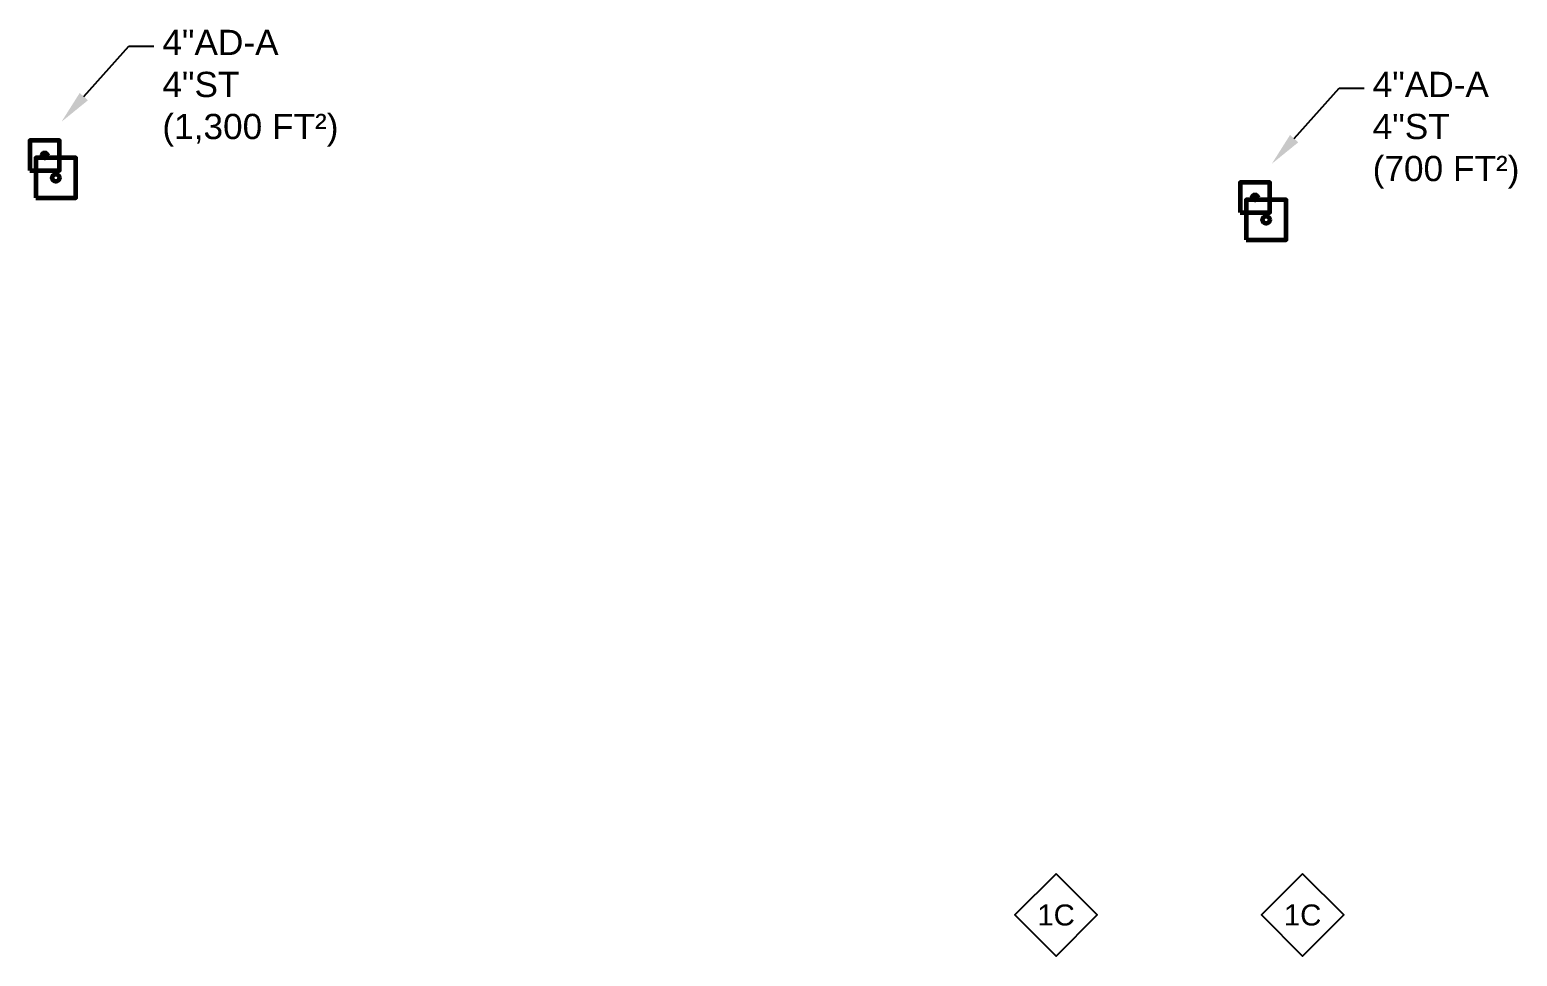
# Model space of a CAD drawing. Extents: x -14283 to 5366, y 666 to 2661.
# Drawn here: x 1390 to 1921, y 1865 to 2196 of the extents above; entities that cross this region are included whole.
import ezdxf
from ezdxf import colors
from ezdxf.entities.mleader import LeaderData, LeaderLine
from ezdxf.enums import TextEntityAlignment as Align
from ezdxf.math import Vec2, Vec3

# ---------------------------------------------------------------- set-up
doc = ezdxf.new("R2010")
doc.units = 0
doc.header["$LTSCALE"] = 36
doc.header["$MEASUREMENT"] = 0
doc.layers.add('G-ANNO-TEXT', color=70, linetype='Continuous')
doc.layers.add('G-ANNO-TEXT @ 96', color=70, linetype='Continuous')
for name, color, linetype, lineweight in [('P-STRM-N', 2, 'Continuous', 60), ('P-STRM-N @ 128', 2, 'Continuous', 60), ('P-STRM-N @ 96', 2, 'Continuous', 60)]:
    doc.layers.add(name, color=color, linetype=linetype, lineweight=lineweight)
doc.styles.add('Arial', font='arial.ttf')

# ---------------------------------------------------------------- blocks, each defined once
blk = doc.blocks.new('DIAMOND TAG')
blk.add_lwpolyline([(0, -0.1533), (0.1533, 0), (0, 0.1533), (-0.1533, 0)], close=True)
at = {"style": 'Arial'}
blk.add_attdef('XXX', text='', height=0.0781, dxfattribs=at).set_placement((0, 0), align=Align.MIDDLE)
blk = doc.blocks.new('*U31')
at = {"linetype": 'Continuous'}
blk.add_lwpolyline([(-0.0556, -0.0556), (0.0556, -0.0556), (0.0556, 0.0556), (-0.0556, 0.0556)], close=True, dxfattribs=at)
at = {"color": 7, "linetype": 'Continuous'}
blk.add_circle((0, 0), 0.01, dxfattribs=at)
blk = doc.blocks.new('*U188')
at = {"layer": 'P-STRM-N @ 128', "xscale": 128, "yscale": 128, "zscale": 128}
blk.add_blockref('*U31', (1399, 2143), dxfattribs=at)
at = {"layer": 'P-STRM-N @ 96', "xscale": 96, "yscale": 96, "zscale": 96}
blk.add_blockref('*U31', (1395, 2151), dxfattribs=at)
blk = doc.blocks.new('*U209')
at = {"layer": 'P-STRM-N @ 128', "xscale": 128, "yscale": 128, "zscale": 128}
blk.add_blockref('*U31', (1831, 2128), dxfattribs=at)
at = {"layer": 'P-STRM-N @ 96', "xscale": 96, "yscale": 96, "zscale": 96}
blk.add_blockref('*U31', (1827, 2136), dxfattribs=at)

msp = doc.modelspace()

# ---------------------------------------------------------------- block references
at = {"layer": 'G-ANNO-TEXT @ 96'}
ref = msp.add_blockref('DIAMOND TAG', (1756, 1880), dxfattribs=dict(at, xscale=96, yscale=96, zscale=96, rotation=180))
ref.add_attrib('XXX', '1C', dxfattribs={"layer": '0', "height": 7.5, "style": 'Arial'}).set_placement((1756, 1880), align=Align.MIDDLE)
ref = msp.add_blockref('DIAMOND TAG', (1844, 1880), dxfattribs=dict(at, xscale=96, yscale=96, zscale=96, rotation=180))
ref.add_attrib('XXX', '1C', dxfattribs={"layer": '0', "height": 7.5, "style": 'Arial'}).set_placement((1844, 1880), align=Align.MIDDLE)
at = {"layer": 'P-STRM-N'}
for name in ['*U188', '*U209']:
    msp.add_blockref(name, (0, 0), dxfattribs=at)

# ---------------------------------------------------------------- leaders
at = {"layer": 'G-ANNO-TEXT'}
ml = msp.add_multileader_mtext('Standard', dxfattribs=at)
ml.set_content('4"AD-A\\P4"ST\\P(1,300 FT²)', color=256, style='Arial')
ml.set_leader_properties(color=256, linetype='ByLayer', lineweight=-1)
ml.build(insert=Vec2(0, 0))
ml.multileader.update_dxf_attribs({"has_dogleg": 0, "dogleg_length": 0.125, "arrow_head_size": 12, "scale": 96})
ctx = ml.context
ctx.base_point, ctx.scale, ctx.char_height, ctx.arrow_head_size, ctx.landing_gap_size, ctx.plane_origin = Vec3(1434, 2190), 96, 9, 12, 3, Vec3(1401, 2163)
notes = []
notes.append((ctx, [(0, (1, 1, 0), (1422, 2190), (1, 0), 12, [(0, [(1401, 2163), (1425, 2190)], 0, [])])]))
ctx.mtext.insert, ctx.mtext.flow_direction = Vec3(1437, 2195.82), 5
ml = msp.add_multileader_mtext('Standard', dxfattribs=at)
ml.set_content('4"AD-A\\P4"ST\\P(700 FT²)', color=256, style='Arial')
ml.set_leader_properties(color=256, linetype='ByLayer', lineweight=-1)
ml.build(insert=Vec2(0, 0))
ml.multileader.update_dxf_attribs({"has_dogleg": 0, "dogleg_length": 0.125, "arrow_head_size": 12, "scale": 96})
ctx = ml.context
ctx.base_point, ctx.scale, ctx.char_height, ctx.arrow_head_size, ctx.landing_gap_size, ctx.plane_origin = Vec3(1866, 2175), 96, 9, 12, 3, Vec3(1833, 2148)
notes.append((ctx, [(0, (1, 1, 0), (1854, 2175), (1, 0), 12, [(0, [(1833, 2148), (1857, 2175)], 0, [])])]))
ctx.mtext.insert, ctx.mtext.flow_direction = Vec3(1869, 2180.82), 5
for ctx, leaders in notes:
    for number, flags, end, landing, length, lines in leaders:
        leader = LeaderData()
        leader.index, (leader.has_last_leader_line, leader.has_dogleg_vector, leader.attachment_direction) = number, flags
        leader.last_leader_point, leader.dogleg_vector, leader.dogleg_length = Vec3(end), Vec3(landing), length
        for number, points, colour, breaks in lines:
            line = LeaderLine()
            line.index, line.vertices, line.color, line.breaks = number, Vec3.list(points), colors.encode_raw_color(colour), breaks
            leader.lines.append(line)
        ctx.leaders.append(leader)

doc.saveas('drawing.dxf')
